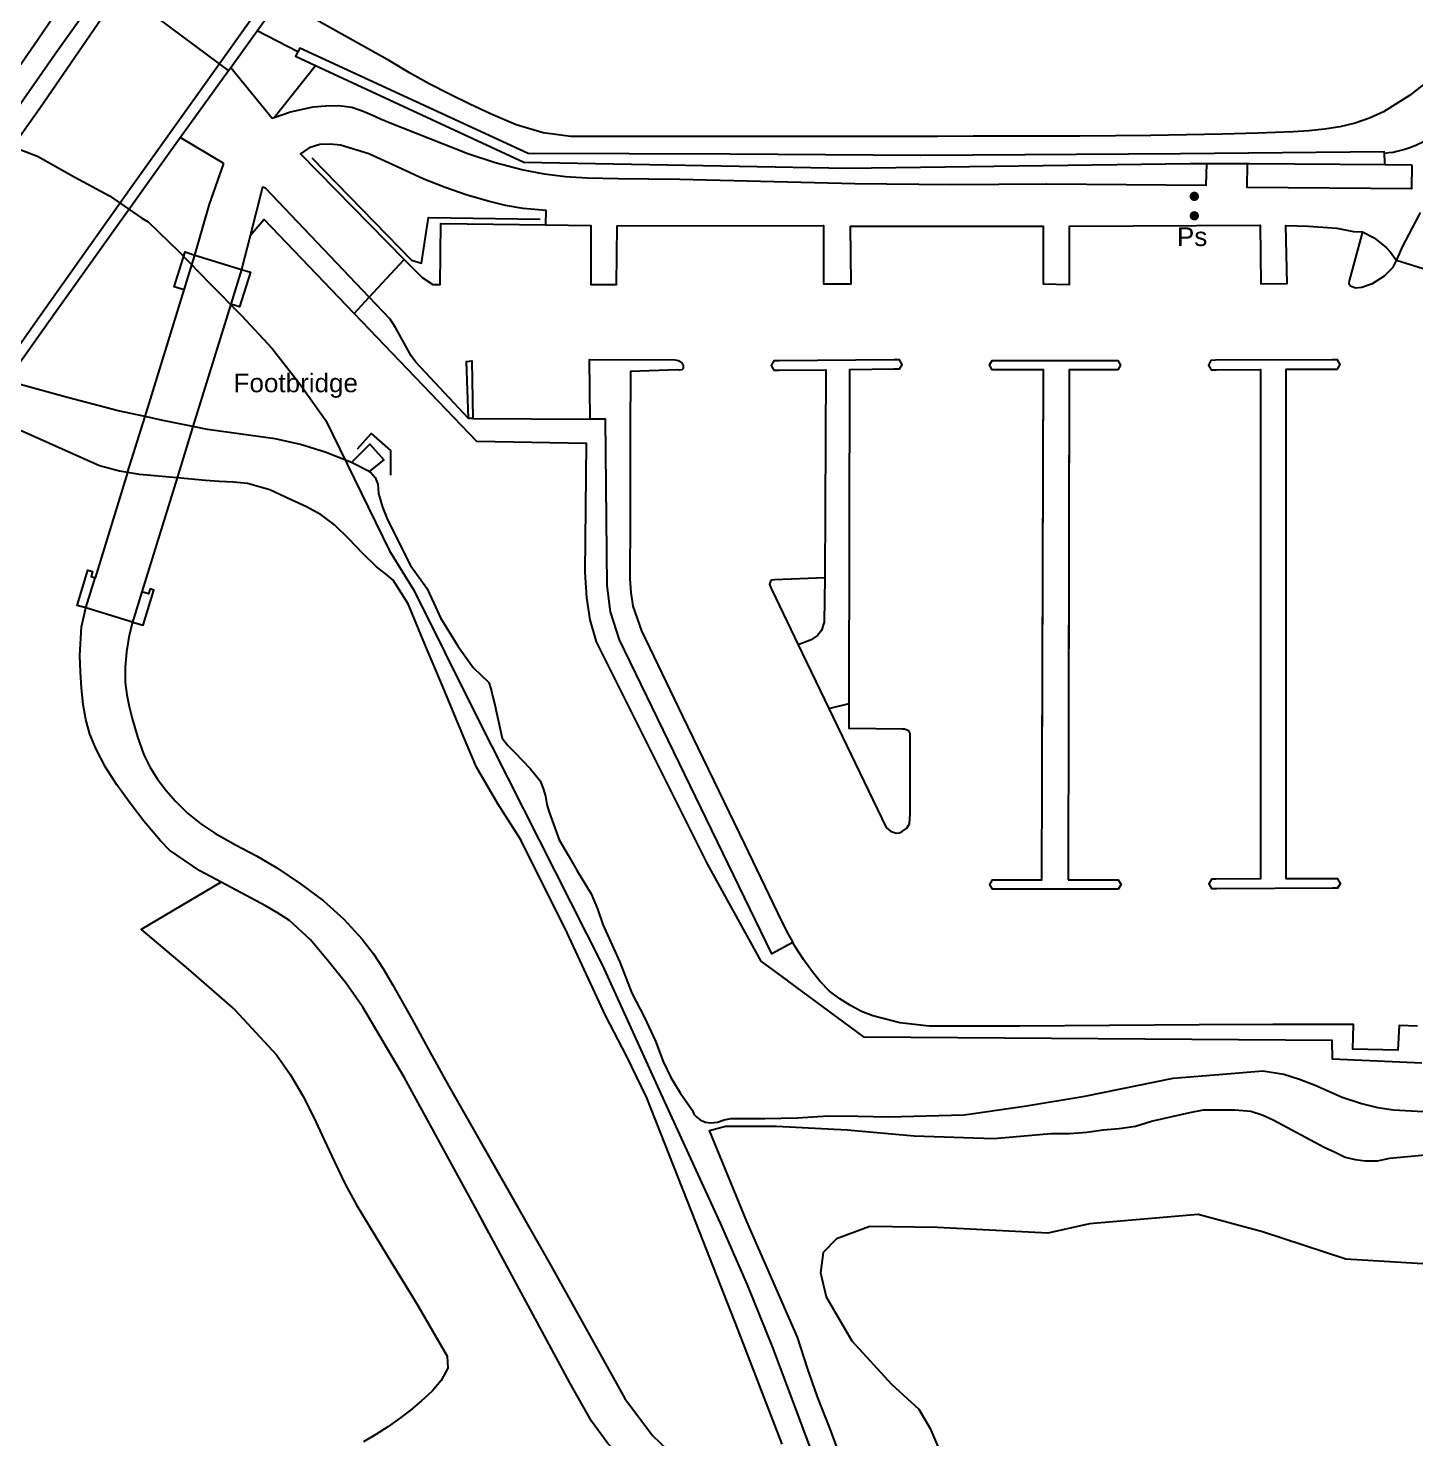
# Model space of a CAD drawing. Header units: millimetres. Extents: x 111502 to 977541, y 8702 to 1044108.
# Drawn here: x 975375.6 to 975487.4, y 475839.7 to 475953.3 of the extents above; entities that cross this region are included whole.
import ezdxf

# ---------------------------------------------------------------- set-up
doc = ezdxf.new("R2010")
doc.units = ezdxf.units.MM
doc.header["$LTSCALE"] = 0.25
doc.layers.add('X HVSS Site Background', color=8, linetype='Continuous')
doc.styles.add('OS Master Map$1$Standard', font='txt')

# ---------------------------------------------------------------- blocks, each defined once
blk = doc.blocks.new('OS Master Map$1$OSS9')
at = {"color": 8, "true_color": 0x707070, "const_width": 0.375, "flags": 128}
blk.add_lwpolyline([(0.188, 0), (0.181, 0.049), (0.162, 0.094), (0.133, 0.133), (0.094, 0.162), (0.049, 0.181), (0, 0.188), (-0.049, 0.181), (-0.094, 0.162), (-0.133, 0.133), (-0.162, 0.094), (-0.181, 0.049), (-0.188, 0), (-0.181, -0.049), (-0.162, -0.094), (-0.133, -0.133), (-0.094, -0.162), (-0.049, -0.181), (0, -0.188), (0.049, -0.181), (0.094, -0.162), (0.133, -0.133), (0.162, -0.094), (0.181, -0.049), (0.188, 0), (0.181, 0.049)], dxfattribs=at)
blk = doc.blocks.new('OS MAP')
at = {"layer": 'X HVSS Site Background'}
for points in [[(489270.64, 240490.8), (489268.69, 240489.28), (489266.59, 240487.97), (489265.47, 240487.44), (489264.3, 240487.04), (489263.07, 240486.75), (489261.83, 240486.56), (489260.57, 240486.43), (489259.32, 240486.36), (489256.46, 240486.25), (489253.59, 240486.16), (489250.73, 240486.1), (489247.86, 240486.05), (489245, 240486.03), (489242.13, 240486.01), (489239.26, 240486), (489236.4, 240485.99), (489233.53, 240485.99), (489230.66, 240485.98), (489227.8, 240485.97), (489201.13, 240485.97), (489198.9, 240486.28), (489196.74, 240486.91), (489194.66, 240487.8), (489193.01, 240488.59), (489191.37, 240489.39), (489189.74, 240490.22), (489188.14, 240491.09), (489186.58, 240492.04), (489179.71, 240495.88)], [(489175.88, 240494.48), (489179.81, 240500), (489182.11, 240503.24), (489185.25, 240507.94), (489186.47, 240509.43), (489187.83, 240510.81), (489189.29, 240512.08), (489190.44, 240512.99), (489191.64, 240513.83), (489192.91, 240514.57), (489194.24, 240515.16), (489195.81, 240515.72), (489197.39, 240516.24), (489198.99, 240516.67), (489201.47, 240517.18), (489202.6, 240517.26), (489203.74, 240517.23), (489205.02, 240517.05), (489206.3, 240516.82), (489207.58, 240516.62), (489213.19, 240515.96), (489217.02, 240515.76), (489219.1, 240515.8), (489221.17, 240515.96)], [(489186.09, 240509.92), (489185.09, 240508.73), (489183.63, 240506.82), (489182.21, 240504.89), (489178.69, 240500), (489178.69, 240499.99), (489175.18, 240495.09), (489172.85, 240491.82)], [(489135.06, 240460.89), (489136.69, 240463.25), (489142.1, 240471.08), (489146.9, 240477.84), (489153.42, 240486.88), (489157.91, 240493.35), (489162.25, 240499.73)], [(489163.83, 240498.55), (489159.6, 240492.61), (489151.21, 240480.59), (489141, 240466.19), (489136.54, 240459.9)], [(489164.9, 240497.75), (489158.42, 240488.3), (489150.84, 240477.64), (489138.96, 240460.87), (489137.7, 240459.12)], [(489172.85, 240491.82), (489164.9, 240497.75)], [(489173.76, 240491.53), (489175.54, 240494), (489175.88, 240494.48)], [(489179.15, 240492.8), (489175.88, 240494.48)], [(489266.66, 240484.62), (489266.65, 240484.74), (489250.24, 240484.59), (489229.32, 240484.45), (489213.97, 240484.56), (489197.7, 240484.61), (489179.32, 240493.1), (489179.15, 240492.8)], [(489179.15, 240492.8), (489178.96, 240492.45), (489180.58, 240491.7)], [(489172.85, 240491.82), (489165.73, 240481.86), (489158.35, 240471.46), (489147.38, 240455.85), (489145.82, 240453.67)], [(489169.67, 240485.89), (489173.58, 240491.28)], [(489173.58, 240491.28), (489172.85, 240491.82)], [(489173.58, 240491.28), (489173.76, 240491.53)], [(489173.76, 240491.53), (489177.09, 240487.45), (489177.24, 240487.5)], [(489177.24, 240487.5), (489180.58, 240491.7)], [(489180.58, 240491.7), (489197.35, 240483.9), (489223.36, 240483.44), (489251.04, 240483.79), (489252.37, 240483.79)], [(489177.24, 240487.5), (489178.56, 240487.95), (489180.38, 240488.36), (489181.41, 240488.44), (489182.45, 240488.46), (489183.51, 240488.35), (489184.29, 240488.07), (489185.06, 240487.75), (489185.82, 240487.41), (489186.59, 240487.09), (489192.85, 240484.61), (489195.05, 240483.87), (489197.3, 240483.3), (489199, 240482.97), (489200.72, 240482.75), (489202.45, 240482.64), (489204.94, 240482.59), (489207.43, 240482.57), (489209.92, 240482.54), (489224.02, 240482.18), (489231.75, 240482.11), (489239.48, 240482.17), (489252.31, 240482.07), (489252.37, 240483.79)], [(489273.55, 240486.88), (489272.47, 240487.6), (489272.15, 240487.28), (489271.81, 240486.97), (489271.46, 240486.67), (489270.92, 240486.26), (489270.65, 240486.07), (489270.37, 240485.89), (489270.09, 240485.71), (489269.81, 240485.55), (489269.24, 240485.27), (489268.93, 240485.14), (489268.62, 240485.03), (489268.31, 240484.93), (489267.99, 240484.84), (489267.67, 240484.77), (489267.35, 240484.7), (489267.02, 240484.66), (489266.66, 240484.62)], [(489155, 240485.6), (489158.2, 240484.4), (489161.2, 240482.7), (489164, 240481.2), (489166.6, 240479.4), (489167.1, 240479.1), (489169.6, 240476.7), (489172.1, 240474.1), (489174.6, 240471.6), (489177.1, 240468.9), (489179.3, 240466.1), (489181.4, 240463.1), (489186.53, 240452.62)], [(489155.73, 240466.29), (489159.57, 240471.73), (489169.33, 240485.41), (489169.67, 240485.89)], [(489173.2, 240483.81), (489169.67, 240485.89)], [(489199.12, 240478.86), (489199.16, 240480.01), (489197.3, 240480.17), (489195.87, 240480.43), (489194.47, 240480.77), (489192.72, 240481.28), (489191.01, 240481.88), (489189.31, 240482.54), (489187.1, 240483.57), (489184.87, 240484.57), (489182.6, 240485.27), (489181.76, 240485.35), (489180.93, 240485.32), (489180.07, 240485.07), (489179.36, 240484.57), (489187.72, 240476.06)], [(489180.27, 240484.26), (489188.3, 240476.03), (489189.11, 240475.77), (489189.67, 240479.46), (489198.66, 240479.31)], [(489266.71, 240483.72), (489266.7, 240483.88), (489266.66, 240484.62)], [(489170.87, 240476.43), (489172.04, 240480.53), (489173.2, 240483.81)], [(489252.37, 240483.79), (489255.62, 240483.81)], [(489268.86, 240483.7), (489268.84, 240481.77), (489255.6, 240481.88), (489255.62, 240483.81)], [(489255.62, 240483.81), (489255.79, 240483.81), (489266.71, 240483.72)], [(489266.71, 240483.72), (489268.86, 240483.7)], [(489184.91, 240473.04), (489176.54, 240481.81), (489176.32, 240481.9), (489175.32, 240477.98)], [(489267.64, 240475.99), (489267.88, 240476.54), (489268.12, 240477.08), (489269.45, 240479.64), (489269.57, 240479.87)], [(489183.68, 240471.73), (489176.44, 240479.29), (489175.32, 240477.98)], [(489187.72, 240476.06), (489188.7, 240475.07), (489189.17, 240474.63), (489190.03, 240474.07), (489190.33, 240474.07), (489190.63, 240474.07), (489190.68, 240478.97), (489199.12, 240478.86)], [(489199.12, 240478.86), (489202.76, 240478.82), (489202.76, 240474.07), (489204.83, 240474.07), (489204.88, 240478.77), (489221.5, 240478.81), (489221.5, 240474.11), (489223.72, 240474.11), (489223.67, 240478.76), (489239.18, 240478.75), (489239.18, 240474.11), (489241.3, 240474.06), (489241.3, 240478.75), (489256.66, 240478.85), (489256.71, 240474.1), (489258.83, 240474.15), (489258.73, 240478.8), (489260.55, 240478.75), (489262.82, 240478.6), (489264.18, 240478.34), (489264.89, 240478.29)], [(489264.89, 240478.29), (489263.83, 240474.35), (489263.78, 240474.15), (489263.93, 240473.95), (489264.33, 240473.8), (489264.84, 240473.85), (489265.3, 240474.01)], [(489264.89, 240478.29), (489265.83, 240477.83), (489266.8, 240477.05), (489267.14, 240476.66), (489267.64, 240475.99)], [(489175.32, 240477.98), (489174.63, 240475.27)], [(489170, 240473.63), (489169.2, 240473.88), (489170.07, 240476.68), (489170.87, 240476.43)], [(489170, 240473.63), (489170.87, 240476.43)], [(489170.87, 240476.43), (489174.63, 240475.27)], [(489184.91, 240473.04), (489187.72, 240476.06)], [(489265.3, 240474.01), (489265.7, 240474.15), (489266.66, 240474.75), (489267.37, 240475.46), (489267.64, 240475.99)], [(489271.84, 240474.69), (489267.64, 240475.99)], [(489174.63, 240475.27), (489175.33, 240475.05), (489174.46, 240472.25), (489173.76, 240472.47)], [(489174.63, 240475.27), (489173.76, 240472.47)], [(489166.85, 240463.42), (489170, 240473.63)], [(489183.68, 240471.73), (489184.91, 240473.04)], [(489192.9, 240463.26), (489188.66, 240467.8), (489188.29, 240468.31), (489187.02, 240470.59), (489186.6, 240471.27), (489184.91, 240473.04)], [(489173.76, 240472.47), (489170.71, 240462.62)], [(489269.67, 240411.37), (489262.49, 240411.68), (489262.44, 240413.19), (489224.76, 240413.46), (489216.48, 240419.57), (489212.18, 240427.35), (489203.2, 240445.29), (489202.69, 240447.06), (489202.44, 240448.83), (489202.29, 240450.9), (489202.4, 240461.25), (489193.56, 240461.41), (489192.94, 240462.05), (489183.68, 240471.73)], [(489192.9, 240463.26), (489192.75, 240467.86), (489193.16, 240467.91), (489193.25, 240463.26)], [(489202.7, 240463.21), (489202.65, 240468.01), (489209.52, 240468), (489209.78, 240467.95), (489209.93, 240467.85), (489210.08, 240467.75), (489210.18, 240467.55), (489210.18, 240467.3), (489210.07, 240467.2), (489209.9, 240467.17), (489209.72, 240467.2), (489205.94, 240467.05), (489205.93, 240462.2), (489205.93, 240456.64), (489205.91, 240454.06), (489205.88, 240451.49), (489205.9, 240450.37), (489205.98, 240449.26), (489206.13, 240448.15), (489206.84, 240446.18), (489210.12, 240439.31), (489215.12, 240429), (489216.11, 240426.93), (489217.1, 240424.86), (489218.1, 240422.79), (489218.64, 240421.74), (489219.02, 240421.08)], [(489223.56, 240440.32), (489223.62, 240467.22), (489227.19, 240467.26), (489227.62, 240467.26), (489227.83, 240467.63), (489227.62, 240468), (489227.19, 240468), (489217.92, 240467.9), (489217.49, 240467.9), (489217.27, 240467.53), (489217.49, 240467.16), (489217.92, 240467.16), (489221.67, 240467.2), (489221.59, 240450.44)], [(489241.2, 240426.12), (489244.8, 240426.12), (489245.23, 240426.12), (489245.45, 240425.75), (489245.23, 240425.37), (489244.8, 240425.37), (489235.53, 240425.38), (489235.1, 240425.38), (489234.89, 240425.75), (489235.1, 240426.12), (489235.53, 240426.12), (489239.08, 240426.12), (489239.2, 240467.2), (489235.5, 240467.2), (489235.07, 240467.2), (489234.85, 240467.58), (489235.07, 240467.95), (489235.5, 240467.95), (489244.77, 240467.95), (489245.2, 240467.95), (489245.41, 240467.57), (489245.2, 240467.2), (489244.77, 240467.2), (489241.27, 240467.2), (489241.2, 240426.12)], [(489262.88, 240467.25), (489263.09, 240467.62), (489262.88, 240467.99), (489262.45, 240467.99), (489253.05, 240467.96), (489252.69, 240467.95), (489252.48, 240467.57), (489252.7, 240467.2), (489253.13, 240467.2), (489256.68, 240467.22), (489256.67, 240426.19), (489253.09, 240426.18), (489252.73, 240426.18), (489252.52, 240425.79), (489252.73, 240425.42), (489253.16, 240425.42), (489262.48, 240425.47), (489262.91, 240425.47), (489263.13, 240425.84), (489262.91, 240426.21), (489262.48, 240426.21), (489258.74, 240426.2), (489258.75, 240467.23), (489262.45, 240467.25), (489262.88, 240467.25)], [(489166.85, 240463.42), (489164.69, 240463.9), (489160.6, 240464.97), (489155.73, 240466.29)], [(489165.45, 240458.91), (489164.78, 240459.02), (489163.18, 240459.47), (489153.85, 240463.63)], [(489165.45, 240458.91), (489166.85, 240463.42)], [(489170.71, 240462.62), (489168.27, 240463.11), (489166.85, 240463.42)], [(489170.71, 240462.62), (489169.43, 240458.49)], [(489183.48, 240459.72), (489181.36, 240460.56), (489179.36, 240461.17), (489177.32, 240461.63), (489174.6, 240462.02), (489171.87, 240462.39), (489170.71, 240462.62)], [(489193.25, 240463.26), (489192.9, 240463.26)], [(489193.25, 240463.26), (489202.7, 240463.21)], [(489219.02, 240421.08), (489217.33, 240420.16), (489205.06, 240445.46), (489204.34, 240447.71), (489204.07, 240449.83), (489203.93, 240463.21), (489202.7, 240463.21)], [(489183.95, 240460.84), (489185.06, 240462.05), (489186.63, 240460.69), (489186.62, 240458.72)], [(489183.48, 240459.72), (489184.96, 240461.19), (489186.07, 240459.93), (489184.91, 240458.99)], [(489184.91, 240458.99), (489183.64, 240459.65), (489183.48, 240459.72)], [(489184.91, 240458.99), (489185, 240458.95), (489185.39, 240458.52), (489185.61, 240457.99), (489185.66, 240457.23), (489185.96, 240456.12), (489186.34, 240455.2), (489186.77, 240454.3), (489188.23, 240451.42), (489189.54, 240449.6), (489190.1, 240448.41), (489190.65, 240447.23), (489192.07, 240444.9), (489193.28, 240443.23), (489194.54, 240442.02), (489194.72, 240441.42), (489194.87, 240440.82), (489195.01, 240440.21), (489195.15, 240439.6), (489195.6, 240437.52), (489196.07, 240436.94), (489196.61, 240436.41), (489197.87, 240435.1), (489198.68, 240434.09), (489198.92, 240433.48), (489199.09, 240432.85), (489199.22, 240432.2), (489199.39, 240431.56), (489200.2, 240429.34), (489200.93, 240428.1), (489201.66, 240426.86), (489202.77, 240424.99), (489203.29, 240423.78), (489203.73, 240422.52), (489205.09, 240419.49), (489206.05, 240417.01), (489207.06, 240415.04), (489207.97, 240413.12), (489208.57, 240411.5), (489209.2, 240410.21), (489209.94, 240408.98), (489210.95, 240407.56), (489211.05, 240407.26), (489211.28, 240407.02), (489211.55, 240406.81), (489211.96, 240406.62), (489212.41, 240406.55), (489212.95, 240406.61), (489213.49, 240406.79), (489214.03, 240406.91), (489214.94, 240406.91), (489215.85, 240406.9), (489216.76, 240406.91), (489219.38, 240406.95), (489221.86, 240407.11), (489224.28, 240407.1), (489226.71, 240407.05), (489232.82, 240407.2), (489237.68, 240407.9), (489242.53, 240408.7), (489249.65, 240410.14), (489251.65, 240410.32), (489253.64, 240410.48), (489256.87, 240410.74), (489258.56, 240410.48), (489259.83, 240410.06), (489261.07, 240409.58), (489263.26, 240408.61), (489264.8, 240408.1), (489266.1, 240407.8), (489267.4, 240407.6), (489271.2, 240407.4)], [(489165.45, 240458.91), (489162.83, 240450.45)], [(489169.43, 240458.49), (489166.41, 240458.75), (489165.45, 240458.91)], [(489169.43, 240458.49), (489166.59, 240449.32)], [(489218.16, 240380.69), (489214.58, 240389.93), (489211.2, 240398.57), (489207.26, 240408.58), (489205.64, 240411.91), (489203.93, 240415.19), (489200.85, 240421.86), (489197.11, 240429.34), (489195.25, 240432.24), (489193.53, 240435.2), (489192.72, 240437.15), (489191.91, 240439.09), (489190.85, 240441.62), (489189.39, 240445.1), (489188.03, 240448.34), (489186.82, 240450.26), (489186.18, 240450.8), (489185.5, 240451.32), (489184.36, 240452.43), (489183.26, 240453.59), (489182.12, 240454.7), (489181.04, 240455.5), (489179.86, 240456.15), (489178.63, 240456.73), (489176.91, 240457.53), (489175.1, 240458.04), (489173.97, 240458.13), (489172.84, 240458.21), (489171.71, 240458.29), (489169.43, 240458.49)], [(489186.53, 240452.62), (489188.49, 240449.44), (489193.5, 240439.41), (489203.69, 240419.22), (489208.38, 240408.89), (489213.17, 240398.48), (489215.35, 240393.51), (489217.37, 240388.47), (489219.15, 240383.73), (489220.93, 240378.99), (489223.81, 240371.39), (489224.2, 240370.2), (489225.1, 240366.7), (489225.6, 240364), (489225.8, 240361.3), (489226, 240357.8)], [(489162.07, 240448.02), (489161.38, 240448.22), (489162.24, 240451.06), (489162.62, 240450.94), (489162.5, 240450.55), (489162.83, 240450.45)], [(489162.07, 240448.02), (489162.83, 240450.45)], [(489221.59, 240450.44), (489217.55, 240450.29), (489217.3, 240450.24), (489217.2, 240450.09), (489217.15, 240449.94), (489217.25, 240449.63), (489217.35, 240449.43), (489219.46, 240445.04)], [(489221.59, 240450.44), (489221.54, 240446.87), (489221.33, 240446.21), (489221.01, 240445.8), (489220.49, 240445.46), (489219.46, 240445.04)], [(489165.84, 240446.88), (489166.7, 240446.62), (489167.56, 240449.46), (489167.25, 240449.55), (489167.13, 240449.16), (489166.59, 240449.32)], [(489166.59, 240449.32), (489165.84, 240446.88)], [(489172.97, 240425.94), (489171.26, 240426.85), (489168.83, 240428.51), (489168.1, 240429.25), (489166.76, 240430.84), (489165.66, 240432.29), (489164.59, 240433.77), (489163.67, 240435.2), (489162.88, 240436.7), (489162.41, 240437.84), (489162.07, 240439.02), (489161.87, 240440.24), (489161.73, 240441.55), (489161.64, 240442.86), (489161.61, 240444.18), (489161.72, 240446.5), (489162.07, 240448.02)], [(489165.84, 240446.88), (489162.07, 240448.02)], [(489165.84, 240446.88), (489165.81, 240446.8), (489165.54, 240445.65), (489165.35, 240444.48), (489165.24, 240443.24), (489165.25, 240442), (489165.38, 240441.03), (489165.58, 240440.08), (489165.81, 240439.12), (489166.23, 240437.64), (489166.76, 240436.19), (489167.25, 240435.18), (489167.86, 240434.22), (489168.55, 240433.31), (489169.29, 240432.45), (489170.26, 240431.49), (489171.33, 240430.64), (489172.47, 240429.88), (489174.13, 240428.93), (489175.82, 240428.05), (489177.47, 240427.1), (489179.38, 240425.81), (489181.21, 240424.42), (489182.85, 240422.95), (489184.34, 240421.34), (489185.24, 240420.16), (489186.06, 240418.92), (489186.81, 240417.65), (489188.33, 240414.94), (489189.81, 240412.22), (489191.31, 240409.51), (489199.54, 240395.06), (489205.49, 240384.35), (489207.71, 240381.37), (489208.9, 240380.24)], [(489219.46, 240445.04), (489221.92, 240439.93)], [(489221.92, 240439.93), (489223.56, 240440.32)], [(489221.92, 240439.93), (489226.54, 240430.33), (489226.89, 240430.03), (489227.34, 240429.88), (489227.6, 240429.92), (489227.85, 240430.03), (489228.2, 240430.28), (489228.4, 240430.63), (489228.46, 240431.44), (489228.46, 240437.91), (489228.36, 240438.11), (489228.15, 240438.21), (489228, 240438.26), (489227.85, 240438.26), (489223.56, 240438.31), (489223.56, 240440.32)], [(489172.97, 240425.94), (489166.53, 240422.13), (489170.33, 240418.92), (489174.08, 240415.66), (489177.44, 240412.03), (489178.56, 240410.43), (489179.55, 240408.74), (489180.44, 240406.99), (489181.28, 240405.2), (489182.11, 240403.41), (489182.97, 240401.63), (489183.9, 240399.9), (489186.34, 240395.87), (489188.82, 240391.86), (489191.17, 240387.78), (489191.23, 240386.8), (489190.7, 240385.8), (489189.96, 240384.95), (489189.12, 240384.17), (489188.24, 240383.43), (489187.33, 240382.74), (489186.4, 240382.08), (489185.43, 240381.46), (489184.44, 240380.87)], [(489215.66, 240368.06), (489215.11, 240369.04), (489214.34, 240370.19), (489213.47, 240371.26), (489211.13, 240373.74), (489209.39, 240375.48), (489205.64, 240379.1), (489204.12, 240380.73), (489202.81, 240382.53), (489201.07, 240385.62), (489193.63, 240399.41), (489187.72, 240410.22), (489184.39, 240415.88), (489183.08, 240417.74), (489181.66, 240419.52), (489180.17, 240421.3), (489178.48, 240422.85), (489177.53, 240423.47), (489176.55, 240424.03), (489172.97, 240425.94)], [(489269.32, 240414.34), (489267.84, 240414.38), (489267.75, 240412.4), (489264.11, 240412.5), (489264.17, 240414.48), (489262.7, 240414.48), (489257.67, 240414.48), (489251.74, 240414.44), (489237.29, 240414.35), (489230.01, 240414.35), (489227.64, 240414.6), (489225.47, 240415.16), (489224.54, 240415.53), (489223.65, 240416), (489222.79, 240416.53), (489221.96, 240417.17), (489221.23, 240417.93), (489220.57, 240418.75), (489219.88, 240419.71), (489219.23, 240420.71), (489219.02, 240421.08)], [(489223.1, 240379), (489222.1, 240381.7), (489221, 240384.5), (489220.2, 240386.8), (489219.4, 240389.3), (489215.3, 240398.6), (489212.3, 240405.95), (489213.6, 240406.3), (489217.7, 240406.3), (489223.4, 240406), (489228.8, 240405.5), (489235.2, 240405.3), (489239.8, 240405.7), (489241.3, 240405.7), (489242.7, 240405.8), (489244, 240406), (489245.3, 240406.1), (489246.6, 240406.3), (489247.9, 240406.7), (489251, 240407.4), (489252.1, 240407.6), (489254.6, 240407.6), (489255.9, 240407.5), (489256.8, 240407.2), (489257.7, 240406.8), (489261.8, 240404.6), (489262.7, 240404.2), (489263.5, 240403.8), (489264.3, 240403.6), (489265.1, 240403.5), (489266.1, 240403.5), (489267.1, 240403.7), (489271.1, 240404.1)], [(489270.19, 240395.18), (489263.54, 240395.58), (489256.84, 240397.78), (489251.66, 240399.18), (489242.92, 240398.43), (489239.54, 240397.67), (489230.68, 240398.13), (489225.21, 240398.2), (489222.54, 240397.22), (489221.46, 240396.11), (489221.46, 240396.11), (489221.24, 240394.48), (489221.7, 240392.55), (489223.76, 240389), (489226.96, 240385.51), (489229.16, 240383.51), (489230.07, 240381.95), (489230.81, 240380.24)]]:
    blk.add_lwpolyline(points, dxfattribs=at)
at = {"layer": 'X HVSS Site Background', "flags": 128}
for points in [[(489270.64, 240490.8), (489268.69, 240489.28), (489268.69, 240489.28), (489266.59, 240487.97), (489266.59, 240487.97), (489265.47, 240487.44), (489265.47, 240487.44), (489264.3, 240487.04), (489264.3, 240487.04), (489263.07, 240486.75), (489263.07, 240486.75), (489261.83, 240486.56), (489261.83, 240486.56), (489260.57, 240486.43), (489260.57, 240486.43), (489259.32, 240486.36), (489259.32, 240486.36), (489256.46, 240486.25), (489256.46, 240486.25), (489253.59, 240486.16), (489253.59, 240486.16), (489250.73, 240486.1), (489250.73, 240486.1), (489247.86, 240486.05), (489247.86, 240486.05), (489245, 240486.03), (489245, 240486.03), (489242.13, 240486.01), (489242.13, 240486.01), (489239.26, 240486), (489239.26, 240486), (489236.4, 240485.99), (489236.4, 240485.99), (489233.53, 240485.99), (489233.53, 240485.99), (489230.66, 240485.98), (489230.66, 240485.98), (489227.8, 240485.97), (489227.8, 240485.97), (489201.13, 240485.97), (489201.13, 240485.97), (489198.9, 240486.28), (489198.9, 240486.28), (489196.74, 240486.91), (489196.74, 240486.91), (489194.66, 240487.8), (489194.66, 240487.8), (489193.01, 240488.59), (489193.01, 240488.59), (489191.37, 240489.39), (489191.37, 240489.39), (489189.74, 240490.22), (489189.74, 240490.22), (489188.14, 240491.09), (489188.14, 240491.09), (489186.58, 240492.04), (489186.58, 240492.04), (489179.71, 240495.88)], [(489175.88, 240494.48), (489179.81, 240500)], [(489186.09, 240509.92), (489185.09, 240508.73), (489185.09, 240508.73), (489183.63, 240506.82), (489183.63, 240506.82), (489182.21, 240504.89), (489182.21, 240504.89), (489178.69, 240500), (489178.69, 240500), (489178.69, 240499.99), (489178.69, 240499.99), (489175.18, 240495.09), (489175.18, 240495.09), (489172.85, 240491.82)], [(489135.06, 240460.89), (489136.69, 240463.25), (489136.69, 240463.25), (489142.1, 240471.08), (489142.1, 240471.08), (489146.9, 240477.84), (489146.9, 240477.84), (489153.42, 240486.88), (489153.42, 240486.88), (489157.91, 240493.35), (489157.91, 240493.35), (489162.25, 240499.73)], [(489163.83, 240498.55), (489159.6, 240492.61), (489159.6, 240492.61), (489151.21, 240480.59), (489151.21, 240480.59), (489141, 240466.19), (489141, 240466.19), (489136.54, 240459.9)], [(489164.9, 240497.75), (489158.42, 240488.3), (489158.42, 240488.3), (489150.84, 240477.64), (489150.84, 240477.64), (489138.96, 240460.87), (489138.96, 240460.87), (489137.7, 240459.12)], [(489172.85, 240491.82), (489164.9, 240497.75)], [(489173.76, 240491.53), (489175.54, 240494), (489175.54, 240494), (489175.88, 240494.48)], [(489179.15, 240492.8), (489175.88, 240494.48)], [(489266.66, 240484.62), (489266.65, 240484.74), (489266.65, 240484.74), (489250.24, 240484.59), (489250.24, 240484.59), (489229.32, 240484.45), (489229.32, 240484.45), (489213.97, 240484.56), (489213.97, 240484.56), (489197.7, 240484.61), (489197.7, 240484.61), (489179.32, 240493.1), (489179.32, 240493.1), (489179.15, 240492.8)], [(489179.15, 240492.8), (489178.96, 240492.45), (489178.96, 240492.45), (489180.58, 240491.7)], [(489172.85, 240491.82), (489165.73, 240481.86), (489165.73, 240481.86), (489158.35, 240471.46), (489158.35, 240471.46), (489147.38, 240455.85), (489147.38, 240455.85), (489145.82, 240453.67)], [(489169.67, 240485.89), (489173.58, 240491.28)], [(489173.58, 240491.28), (489172.85, 240491.82)], [(489173.58, 240491.28), (489173.76, 240491.53)], [(489173.76, 240491.53), (489177.09, 240487.45), (489177.09, 240487.45), (489177.24, 240487.5)], [(489177.24, 240487.5), (489180.58, 240491.7)], [(489180.58, 240491.7), (489197.35, 240483.9), (489197.35, 240483.9), (489223.36, 240483.44), (489223.36, 240483.44), (489251.04, 240483.79), (489251.04, 240483.79), (489252.37, 240483.79)], [(489177.24, 240487.5), (489178.56, 240487.95), (489178.56, 240487.95), (489180.38, 240488.36), (489180.38, 240488.36), (489181.41, 240488.44), (489181.41, 240488.44), (489182.45, 240488.46), (489182.45, 240488.46), (489183.51, 240488.35), (489183.51, 240488.35), (489184.29, 240488.07), (489184.29, 240488.07), (489185.06, 240487.75), (489185.06, 240487.75), (489185.82, 240487.41), (489185.82, 240487.41), (489186.59, 240487.09), (489186.59, 240487.09), (489192.85, 240484.61), (489192.85, 240484.61), (489195.05, 240483.87), (489195.05, 240483.87), (489197.3, 240483.3), (489197.3, 240483.3), (489199, 240482.97), (489199, 240482.97), (489200.72, 240482.75), (489200.72, 240482.75), (489202.45, 240482.64), (489202.45, 240482.64), (489204.94, 240482.59), (489204.94, 240482.59), (489207.43, 240482.57), (489207.43, 240482.57), (489209.92, 240482.54), (489209.92, 240482.54), (489224.02, 240482.18), (489224.02, 240482.18), (489231.75, 240482.11), (489231.75, 240482.11), (489239.48, 240482.17), (489239.48, 240482.17), (489252.31, 240482.07), (489252.31, 240482.07), (489252.37, 240483.79)], [(489269.24, 240485.27), (489268.93, 240485.14), (489268.93, 240485.14), (489268.62, 240485.03), (489268.62, 240485.03), (489268.31, 240484.93), (489268.31, 240484.93), (489267.99, 240484.84), (489267.99, 240484.84), (489267.67, 240484.77), (489267.67, 240484.77), (489267.35, 240484.7), (489267.35, 240484.7), (489267.02, 240484.66), (489267.02, 240484.66), (489266.66, 240484.62)], [(489155.73, 240466.29), (489159.57, 240471.73), (489159.57, 240471.73), (489169.33, 240485.41), (489169.33, 240485.41), (489169.67, 240485.89)], [(489173.2, 240483.81), (489169.67, 240485.89)], [(489199.12, 240478.86), (489199.16, 240480.01), (489199.16, 240480.01), (489197.3, 240480.17), (489197.3, 240480.17), (489195.87, 240480.43), (489195.87, 240480.43), (489194.47, 240480.77), (489194.47, 240480.77), (489192.72, 240481.28), (489192.72, 240481.28), (489191.01, 240481.88), (489191.01, 240481.88), (489189.31, 240482.54), (489189.31, 240482.54), (489187.1, 240483.57), (489187.1, 240483.57), (489184.87, 240484.57), (489184.87, 240484.57), (489182.6, 240485.27), (489182.6, 240485.27), (489181.76, 240485.35), (489181.76, 240485.35), (489180.93, 240485.32), (489180.93, 240485.32), (489180.07, 240485.07), (489180.07, 240485.07), (489179.36, 240484.57), (489179.36, 240484.57), (489187.72, 240476.06)], [(489180.27, 240484.26), (489188.3, 240476.03), (489188.3, 240476.03), (489189.11, 240475.77), (489189.11, 240475.77), (489189.67, 240479.46), (489189.67, 240479.46), (489198.66, 240479.31)], [(489266.71, 240483.72), (489266.7, 240483.88), (489266.7, 240483.88), (489266.66, 240484.62)], [(489170.87, 240476.43), (489172.04, 240480.53), (489172.04, 240480.53), (489173.2, 240483.81)], [(489252.37, 240483.79), (489255.62, 240483.81)], [(489268.86, 240483.7), (489268.84, 240481.77), (489268.84, 240481.77), (489255.6, 240481.88), (489255.6, 240481.88), (489255.62, 240483.81)], [(489255.62, 240483.81), (489255.79, 240483.81), (489255.79, 240483.81), (489266.71, 240483.72)], [(489266.71, 240483.72), (489268.86, 240483.7)], [(489184.91, 240473.04), (489176.54, 240481.81), (489176.54, 240481.81), (489176.32, 240481.9), (489176.32, 240481.9), (489175.32, 240477.98)], [(489267.64, 240475.99), (489267.88, 240476.54), (489267.88, 240476.54), (489268.12, 240477.08), (489268.12, 240477.08), (489269.45, 240479.64), (489269.45, 240479.64), (489269.57, 240479.87)], [(489183.68, 240471.73), (489176.44, 240479.29), (489176.44, 240479.29), (489175.32, 240477.98)], [(489187.72, 240476.06), (489188.7, 240475.07), (489188.7, 240475.07), (489189.17, 240474.63), (489189.17, 240474.63), (489190.03, 240474.07), (489190.03, 240474.07), (489190.33, 240474.07), (489190.33, 240474.07), (489190.63, 240474.07), (489190.63, 240474.07), (489190.68, 240478.97), (489190.68, 240478.97), (489199.12, 240478.86)], [(489199.12, 240478.86), (489202.76, 240478.82), (489202.76, 240478.82), (489202.76, 240474.07), (489202.76, 240474.07), (489204.83, 240474.07), (489204.83, 240474.07), (489204.88, 240478.77), (489204.88, 240478.77), (489221.5, 240478.81), (489221.5, 240478.81), (489221.5, 240474.11), (489221.5, 240474.11), (489223.72, 240474.11), (489223.72, 240474.11), (489223.67, 240478.76), (489223.67, 240478.76), (489239.18, 240478.75), (489239.18, 240478.75), (489239.18, 240474.11), (489239.18, 240474.11), (489241.3, 240474.06), (489241.3, 240474.06), (489241.3, 240478.75), (489241.3, 240478.75), (489256.66, 240478.85), (489256.66, 240478.85), (489256.71, 240474.1), (489256.71, 240474.1), (489258.83, 240474.15), (489258.83, 240474.15), (489258.73, 240478.8), (489258.73, 240478.8), (489260.55, 240478.75), (489260.55, 240478.75), (489262.82, 240478.6), (489262.82, 240478.6), (489264.18, 240478.34), (489264.18, 240478.34), (489264.89, 240478.29)], [(489264.89, 240478.29), (489263.83, 240474.35), (489263.83, 240474.35), (489263.78, 240474.15), (489263.78, 240474.15), (489263.93, 240473.95), (489263.93, 240473.95), (489264.33, 240473.8), (489264.33, 240473.8), (489264.84, 240473.85), (489264.84, 240473.85), (489265.3, 240474.01)], [(489264.89, 240478.29), (489265.83, 240477.83), (489265.83, 240477.83), (489266.8, 240477.05), (489266.8, 240477.05), (489267.14, 240476.66), (489267.14, 240476.66), (489267.64, 240475.99)], [(489175.32, 240477.98), (489174.63, 240475.27)], [(489170, 240473.63), (489169.2, 240473.88), (489169.2, 240473.88), (489170.07, 240476.68), (489170.07, 240476.68), (489170.87, 240476.43)], [(489170, 240473.63), (489170.87, 240476.43)], [(489170.87, 240476.43), (489174.63, 240475.27)], [(489184.91, 240473.04), (489187.72, 240476.06)], [(489265.3, 240474.01), (489265.7, 240474.15), (489265.7, 240474.15), (489266.66, 240474.75), (489266.66, 240474.75), (489267.37, 240475.46), (489267.37, 240475.46), (489267.64, 240475.99)], [(489271.84, 240474.69), (489267.64, 240475.99)], [(489174.63, 240475.27), (489175.33, 240475.05), (489175.33, 240475.05), (489174.46, 240472.25), (489174.46, 240472.25), (489173.76, 240472.47)], [(489174.63, 240475.27), (489173.76, 240472.47)], [(489166.85, 240463.42), (489170, 240473.63)], [(489183.68, 240471.73), (489184.91, 240473.04)], [(489192.9, 240463.26), (489188.66, 240467.8), (489188.66, 240467.8), (489188.29, 240468.31), (489188.29, 240468.31), (489187.02, 240470.59), (489187.02, 240470.59), (489186.6, 240471.27), (489186.6, 240471.27), (489184.91, 240473.04)], [(489173.76, 240472.47), (489170.71, 240462.62)], [(489218.56, 240418.04), (489216.48, 240419.57), (489216.48, 240419.57), (489212.18, 240427.35), (489212.18, 240427.35), (489203.2, 240445.29), (489203.2, 240445.29), (489202.69, 240447.06), (489202.69, 240447.06), (489202.44, 240448.83), (489202.44, 240448.83), (489202.29, 240450.9), (489202.29, 240450.9), (489202.4, 240461.25), (489202.4, 240461.25), (489193.56, 240461.41), (489193.56, 240461.41), (489192.94, 240462.05), (489192.94, 240462.05), (489183.68, 240471.73)], [(489192.9, 240463.26), (489192.75, 240467.86), (489192.75, 240467.86), (489193.16, 240467.91), (489193.16, 240467.91), (489193.25, 240463.26)], [(489202.7, 240463.21), (489202.65, 240468.01), (489202.65, 240468.01), (489209.52, 240468), (489209.52, 240468), (489209.78, 240467.95), (489209.78, 240467.95), (489209.93, 240467.85), (489209.93, 240467.85), (489210.08, 240467.75), (489210.08, 240467.75), (489210.18, 240467.55), (489210.18, 240467.55), (489210.18, 240467.3), (489210.18, 240467.3), (489210.07, 240467.2), (489210.07, 240467.2), (489209.9, 240467.17), (489209.9, 240467.17), (489209.72, 240467.2), (489209.72, 240467.2), (489205.94, 240467.05), (489205.94, 240467.05), (489205.93, 240462.2), (489205.93, 240462.2), (489205.93, 240456.64), (489205.93, 240456.64), (489205.91, 240454.06), (489205.91, 240454.06), (489205.88, 240451.49), (489205.88, 240451.49), (489205.9, 240450.37), (489205.9, 240450.37), (489205.98, 240449.26), (489205.98, 240449.26), (489206.13, 240448.15), (489206.13, 240448.15), (489206.84, 240446.18), (489206.84, 240446.18), (489210.12, 240439.31), (489210.12, 240439.31), (489215.12, 240429), (489215.12, 240429), (489216.11, 240426.93), (489216.11, 240426.93), (489217.1, 240424.86), (489217.1, 240424.86), (489218.1, 240422.79), (489218.1, 240422.79), (489218.64, 240421.74), (489218.64, 240421.74), (489219.02, 240421.08)], [(489223.56, 240440.32), (489223.62, 240467.22), (489223.62, 240467.22), (489227.19, 240467.26), (489227.19, 240467.26), (489227.62, 240467.26), (489227.62, 240467.26), (489227.83, 240467.63), (489227.83, 240467.63), (489227.62, 240468), (489227.62, 240468), (489227.19, 240468), (489227.19, 240468), (489217.92, 240467.9), (489217.92, 240467.9), (489217.49, 240467.9), (489217.49, 240467.9), (489217.27, 240467.53), (489217.27, 240467.53), (489217.49, 240467.16), (489217.49, 240467.16), (489217.92, 240467.16), (489217.92, 240467.16), (489221.67, 240467.2), (489221.67, 240467.2), (489221.59, 240450.44)], [(489239.11, 240435.42), (489239.2, 240467.2), (489239.2, 240467.2), (489235.5, 240467.2), (489235.5, 240467.2), (489235.07, 240467.2), (489235.07, 240467.2), (489234.85, 240467.58), (489234.85, 240467.58), (489235.07, 240467.95), (489235.07, 240467.95), (489235.5, 240467.95), (489235.5, 240467.95), (489244.77, 240467.95), (489244.77, 240467.95), (489245.2, 240467.95), (489245.2, 240467.95), (489245.41, 240467.57), (489245.41, 240467.57), (489245.2, 240467.2), (489245.2, 240467.2), (489244.77, 240467.2), (489244.77, 240467.2), (489241.27, 240467.2), (489241.27, 240467.2), (489241.22, 240437.21)], [(489262.88, 240467.25), (489263.09, 240467.62), (489263.09, 240467.62), (489262.88, 240467.99), (489262.88, 240467.99), (489262.45, 240467.99), (489262.45, 240467.99), (489253.05, 240467.96), (489253.05, 240467.96), (489252.69, 240467.95), (489252.69, 240467.95), (489252.48, 240467.57), (489252.48, 240467.57), (489252.7, 240467.2), (489252.7, 240467.2), (489253.13, 240467.2), (489253.13, 240467.2), (489256.68, 240467.22), (489256.68, 240467.22), (489256.68, 240450.29)], [(489258.75, 240452.04), (489258.75, 240467.23), (489258.75, 240467.23), (489262.45, 240467.25), (489262.45, 240467.25), (489262.88, 240467.25)], [(489166.85, 240463.42), (489164.69, 240463.9), (489164.69, 240463.9), (489160.6, 240464.97), (489160.6, 240464.97), (489155.73, 240466.29)], [(489165.45, 240458.91), (489164.78, 240459.02), (489164.78, 240459.02), (489163.18, 240459.47), (489163.18, 240459.47), (489153.85, 240463.63)], [(489165.45, 240458.91), (489166.85, 240463.42)], [(489170.71, 240462.62), (489168.27, 240463.11), (489168.27, 240463.11), (489166.85, 240463.42)], [(489170.71, 240462.62), (489169.43, 240458.49)], [(489183.48, 240459.72), (489181.36, 240460.56), (489181.36, 240460.56), (489179.36, 240461.17), (489179.36, 240461.17), (489177.32, 240461.63), (489177.32, 240461.63), (489174.6, 240462.02), (489174.6, 240462.02), (489171.87, 240462.39), (489171.87, 240462.39), (489170.71, 240462.62)], [(489193.25, 240463.26), (489192.9, 240463.26)], [(489193.25, 240463.26), (489202.7, 240463.21)], [(489219.02, 240421.08), (489217.33, 240420.16), (489217.33, 240420.16), (489205.06, 240445.46), (489205.06, 240445.46), (489204.34, 240447.71), (489204.34, 240447.71), (489204.07, 240449.83), (489204.07, 240449.83), (489203.93, 240463.21), (489203.93, 240463.21), (489202.7, 240463.21)], [(489183.95, 240460.84), (489185.06, 240462.05), (489185.06, 240462.05), (489186.63, 240460.69), (489186.63, 240460.69), (489186.62, 240458.72)], [(489183.48, 240459.72), (489184.96, 240461.19), (489184.96, 240461.19), (489186.07, 240459.93), (489186.07, 240459.93), (489184.91, 240458.99)], [(489184.91, 240458.99), (489183.64, 240459.65), (489183.64, 240459.65), (489183.48, 240459.72)], [(489184.91, 240458.99), (489185, 240458.95), (489185, 240458.95), (489185.39, 240458.52), (489185.39, 240458.52), (489185.61, 240457.99), (489185.61, 240457.99), (489185.66, 240457.23), (489185.66, 240457.23), (489185.96, 240456.12), (489185.96, 240456.12), (489186.34, 240455.2), (489186.34, 240455.2), (489186.77, 240454.3), (489186.77, 240454.3), (489188.23, 240451.42), (489188.23, 240451.42), (489189.54, 240449.6), (489189.54, 240449.6), (489190.1, 240448.41), (489190.1, 240448.41), (489190.65, 240447.23), (489190.65, 240447.23), (489192.07, 240444.9), (489192.07, 240444.9), (489193.28, 240443.23), (489193.28, 240443.23), (489194.54, 240442.02), (489194.54, 240442.02), (489194.72, 240441.42), (489194.72, 240441.42), (489194.87, 240440.82), (489194.87, 240440.82), (489195.01, 240440.21), (489195.01, 240440.21), (489195.15, 240439.6), (489195.15, 240439.6), (489195.6, 240437.52), (489195.6, 240437.52), (489196.07, 240436.94), (489196.07, 240436.94), (489196.61, 240436.41), (489196.61, 240436.41), (489197.87, 240435.1), (489197.87, 240435.1), (489198.68, 240434.09), (489198.68, 240434.09), (489198.92, 240433.48), (489198.92, 240433.48), (489199.09, 240432.85), (489199.09, 240432.85), (489199.22, 240432.2), (489199.22, 240432.2), (489199.39, 240431.56), (489199.39, 240431.56), (489200.2, 240429.34), (489200.2, 240429.34), (489200.93, 240428.1), (489200.93, 240428.1), (489201.66, 240426.86), (489201.66, 240426.86), (489202.77, 240424.99), (489202.77, 240424.99), (489203.29, 240423.78), (489203.29, 240423.78), (489203.73, 240422.52), (489203.73, 240422.52), (489205.09, 240419.49), (489205.09, 240419.49), (489206.05, 240417.01), (489206.05, 240417.01), (489207.06, 240415.04), (489207.06, 240415.04), (489207.97, 240413.12), (489207.97, 240413.12), (489208.57, 240411.5), (489208.57, 240411.5), (489209.2, 240410.21), (489209.2, 240410.21), (489209.24, 240410.15)], [(489165.45, 240458.91), (489162.83, 240450.45)], [(489169.43, 240458.49), (489166.41, 240458.75), (489166.41, 240458.75), (489165.45, 240458.91)], [(489169.43, 240458.49), (489166.59, 240449.32)], [(489207.29, 240408.5), (489207.26, 240408.58), (489207.26, 240408.58), (489205.64, 240411.91), (489205.64, 240411.91), (489203.93, 240415.19), (489203.93, 240415.19), (489200.85, 240421.86), (489200.85, 240421.86), (489197.11, 240429.34), (489197.11, 240429.34), (489195.25, 240432.24), (489195.25, 240432.24), (489193.53, 240435.2), (489193.53, 240435.2), (489192.72, 240437.15), (489192.72, 240437.15), (489191.91, 240439.09), (489191.91, 240439.09), (489190.85, 240441.62), (489190.85, 240441.62), (489189.39, 240445.1), (489189.39, 240445.1), (489188.03, 240448.34), (489188.03, 240448.34), (489186.82, 240450.26), (489186.82, 240450.26), (489186.18, 240450.8), (489186.18, 240450.8), (489185.5, 240451.32), (489185.5, 240451.32), (489184.36, 240452.43), (489184.36, 240452.43), (489183.26, 240453.59), (489183.26, 240453.59), (489182.12, 240454.7), (489182.12, 240454.7), (489181.04, 240455.5), (489181.04, 240455.5), (489179.86, 240456.15), (489179.86, 240456.15), (489178.63, 240456.73), (489178.63, 240456.73), (489176.91, 240457.53), (489176.91, 240457.53), (489175.1, 240458.04), (489175.1, 240458.04), (489173.97, 240458.13), (489173.97, 240458.13), (489172.84, 240458.21), (489172.84, 240458.21), (489171.71, 240458.29), (489171.71, 240458.29), (489169.43, 240458.49)], [(489162.07, 240448.02), (489161.38, 240448.22), (489161.38, 240448.22), (489162.24, 240451.06), (489162.24, 240451.06), (489162.62, 240450.94), (489162.62, 240450.94), (489162.5, 240450.55), (489162.5, 240450.55), (489162.83, 240450.45)], [(489162.07, 240448.02), (489162.83, 240450.45)], [(489221.59, 240450.44), (489217.55, 240450.29), (489217.55, 240450.29), (489217.3, 240450.24), (489217.3, 240450.24), (489217.2, 240450.09), (489217.2, 240450.09), (489217.15, 240449.94), (489217.15, 240449.94), (489217.25, 240449.63), (489217.25, 240449.63), (489217.35, 240449.43), (489217.35, 240449.43), (489219.46, 240445.04)], [(489221.59, 240450.44), (489221.54, 240446.87), (489221.54, 240446.87), (489221.33, 240446.21), (489221.33, 240446.21), (489221.01, 240445.8), (489221.01, 240445.8), (489220.49, 240445.46), (489220.49, 240445.46), (489219.46, 240445.04)], [(489165.84, 240446.88), (489166.7, 240446.62), (489166.7, 240446.62), (489167.56, 240449.46), (489167.56, 240449.46), (489167.25, 240449.55), (489167.25, 240449.55), (489167.13, 240449.16), (489167.13, 240449.16), (489166.59, 240449.32)], [(489166.59, 240449.32), (489165.84, 240446.88)], [(489172.97, 240425.94), (489171.26, 240426.85), (489171.26, 240426.85), (489168.83, 240428.51), (489168.83, 240428.51), (489168.1, 240429.25), (489168.1, 240429.25), (489166.76, 240430.84), (489166.76, 240430.84), (489165.66, 240432.29), (489165.66, 240432.29), (489164.59, 240433.77), (489164.59, 240433.77), (489163.67, 240435.2), (489163.67, 240435.2), (489162.88, 240436.7), (489162.88, 240436.7), (489162.41, 240437.84), (489162.41, 240437.84), (489162.07, 240439.02), (489162.07, 240439.02), (489161.87, 240440.24), (489161.87, 240440.24), (489161.73, 240441.55), (489161.73, 240441.55), (489161.64, 240442.86), (489161.64, 240442.86), (489161.61, 240444.18), (489161.61, 240444.18), (489161.72, 240446.5), (489161.72, 240446.5), (489162.07, 240448.02)], [(489165.84, 240446.88), (489162.07, 240448.02)], [(489165.84, 240446.88), (489165.81, 240446.8), (489165.81, 240446.8), (489165.54, 240445.65), (489165.54, 240445.65), (489165.35, 240444.48), (489165.35, 240444.48), (489165.24, 240443.24), (489165.24, 240443.24), (489165.25, 240442), (489165.25, 240442), (489165.38, 240441.03), (489165.38, 240441.03), (489165.58, 240440.08), (489165.58, 240440.08), (489165.81, 240439.12), (489165.81, 240439.12), (489166.23, 240437.64), (489166.23, 240437.64), (489166.76, 240436.19), (489166.76, 240436.19), (489167.25, 240435.18), (489167.25, 240435.18), (489167.86, 240434.22), (489167.86, 240434.22), (489168.55, 240433.31), (489168.55, 240433.31), (489169.29, 240432.45), (489169.29, 240432.45), (489170.26, 240431.49), (489170.26, 240431.49), (489171.33, 240430.64), (489171.33, 240430.64), (489172.47, 240429.88), (489172.47, 240429.88), (489174.13, 240428.93), (489174.13, 240428.93), (489175.82, 240428.05), (489175.82, 240428.05), (489177.47, 240427.1), (489177.47, 240427.1), (489179.38, 240425.81), (489179.38, 240425.81), (489181.21, 240424.42), (489181.21, 240424.42), (489182.85, 240422.95), (489182.85, 240422.95), (489184.34, 240421.34), (489184.34, 240421.34), (489185.24, 240420.16), (489185.24, 240420.16), (489186.06, 240418.92), (489186.06, 240418.92), (489186.81, 240417.65), (489186.81, 240417.65), (489188.33, 240414.94), (489188.33, 240414.94), (489189.81, 240412.22), (489189.81, 240412.22), (489191.31, 240409.51), (489191.31, 240409.51), (489196.9, 240399.7)], [(489219.46, 240445.04), (489221.92, 240439.93)], [(489221.92, 240439.93), (489226.54, 240430.33), (489226.54, 240430.33), (489226.89, 240430.03), (489226.89, 240430.03), (489227.34, 240429.88), (489227.34, 240429.88), (489227.6, 240429.92), (489227.6, 240429.92), (489227.85, 240430.03), (489227.85, 240430.03), (489228.2, 240430.28), (489228.2, 240430.28), (489228.4, 240430.63), (489228.4, 240430.63), (489228.46, 240431.44), (489228.46, 240431.44), (489228.46, 240437.91), (489228.46, 240437.91), (489228.36, 240438.11), (489228.36, 240438.11), (489228.15, 240438.21), (489228.15, 240438.21), (489228, 240438.26), (489228, 240438.26), (489227.85, 240438.26), (489227.85, 240438.26), (489223.56, 240438.31), (489223.56, 240438.31), (489223.56, 240440.32)], [(489221.92, 240439.93), (489223.56, 240440.32)], [(489172.97, 240425.94), (489166.53, 240422.13), (489166.53, 240422.13), (489170.33, 240418.92), (489170.33, 240418.92), (489174.08, 240415.66), (489174.08, 240415.66), (489177.44, 240412.03), (489177.44, 240412.03), (489178.56, 240410.43), (489178.56, 240410.43), (489179.55, 240408.74), (489179.55, 240408.74), (489180.44, 240406.99), (489180.44, 240406.99), (489181.28, 240405.2), (489181.28, 240405.2), (489182.11, 240403.41), (489182.11, 240403.41), (489182.97, 240401.63), (489182.97, 240401.63), (489183.9, 240399.9), (489183.9, 240399.9), (489186.34, 240395.87), (489186.34, 240395.87), (489188.41, 240392.52)], [(489194.54, 240397.71), (489193.63, 240399.41), (489193.63, 240399.41), (489187.72, 240410.22), (489187.72, 240410.22), (489184.39, 240415.88), (489184.39, 240415.88), (489183.08, 240417.74), (489183.08, 240417.74), (489181.66, 240419.52), (489181.66, 240419.52), (489180.17, 240421.3), (489180.17, 240421.3), (489178.48, 240422.85), (489178.48, 240422.85), (489177.53, 240423.47), (489177.53, 240423.47), (489176.55, 240424.03), (489176.55, 240424.03), (489172.97, 240425.94)], [(489220.13, 240419.36), (489219.88, 240419.71), (489219.88, 240419.71), (489219.23, 240420.71), (489219.23, 240420.71), (489219.02, 240421.08)]]:
    blk.add_lwpolyline(points, dxfattribs=at)
at = {"layer": 'X HVSS Site Background'}
for p in [(489251.35, 240481.16), (489251.35, 240479.59)]:
    blk.add_blockref('OS Master Map$1$OSS9', p, dxfattribs=at)
at = {"layer": 'X HVSS Site Background', "char_height": 1.5, "style": 'OS Master Map$1$Standard'}
for s, insert, attachment_point in [('{\\farial|b0|i0|c0|p34;Ps}', (489249.95, 240478.66), 1), ('{\\farial|b0|i0|c0|p34;Footbridge}', (489173.98, 240464.93), 7)]:
    blk.add_mtext(s, dxfattribs=dict(at, insert=insert, attachment_point=attachment_point))

msp = doc.modelspace()

# ---------------------------------------------------------------- block references
at = {"lineweight": 0}
msp.add_blockref('OS MAP', (486218.2, 235458.61), dxfattribs=at)

doc.saveas('drawing.dxf')
